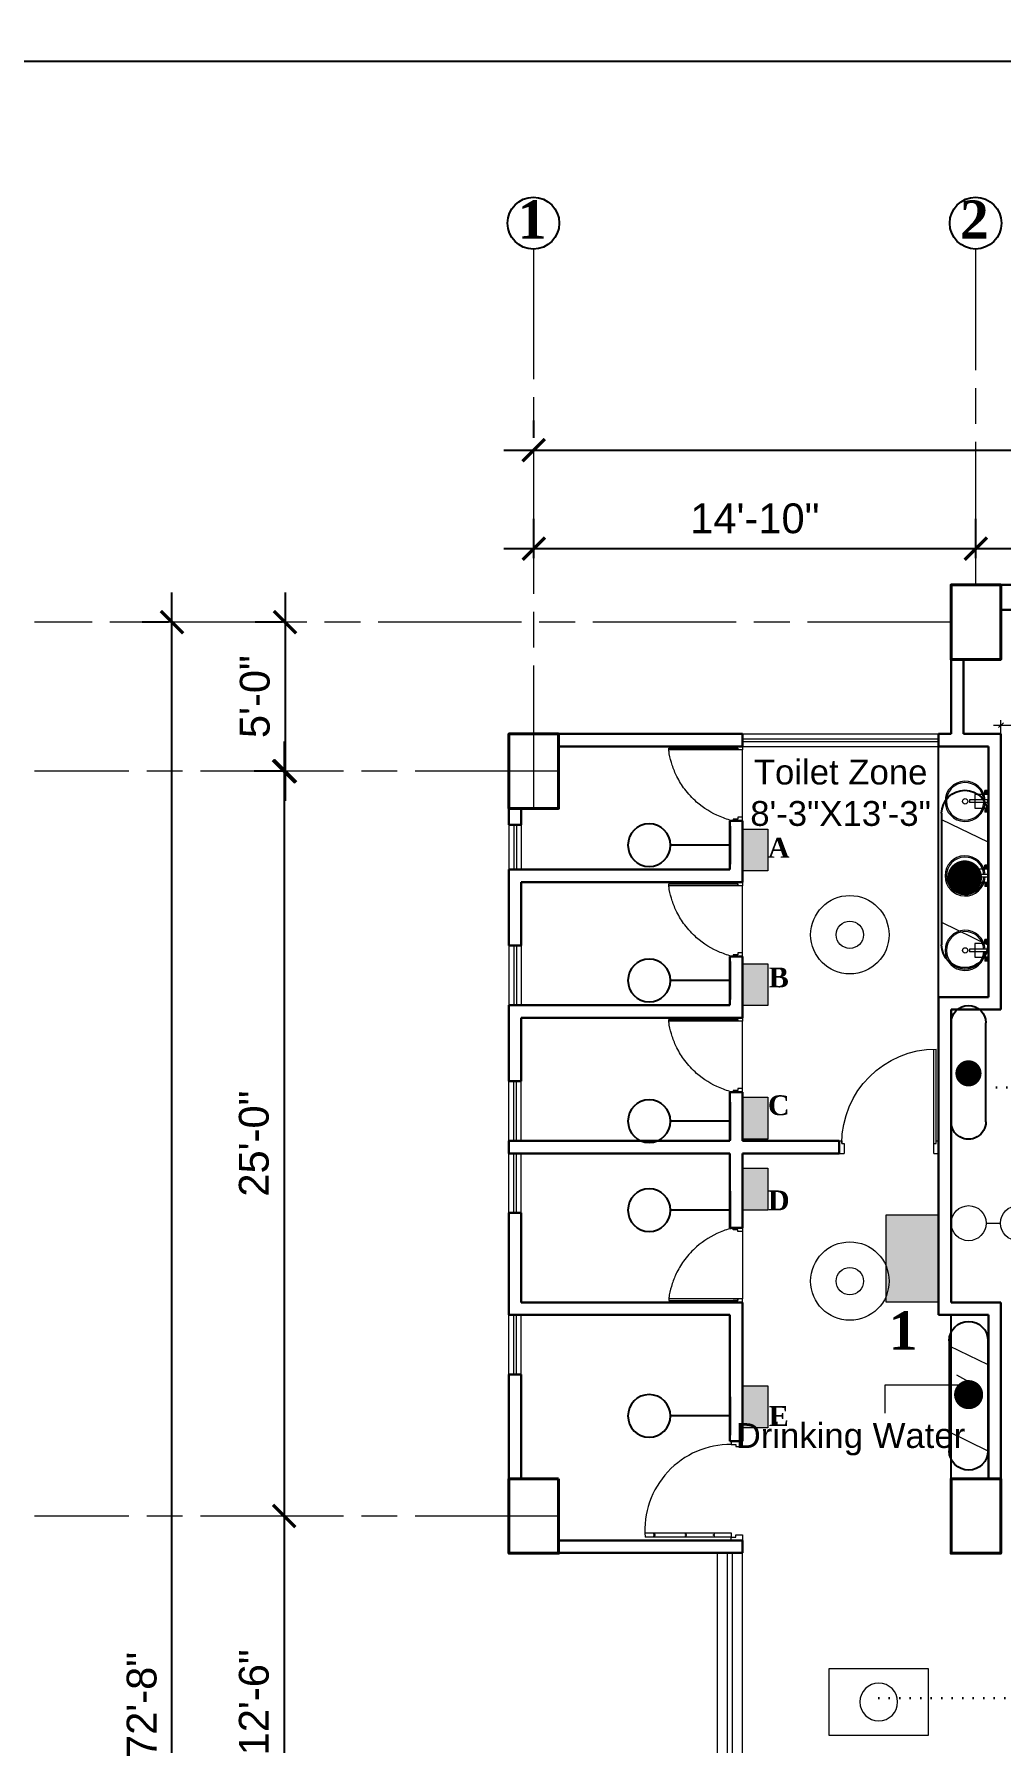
# Model space of a CAD drawing. Header units: inches. Extents: x -12 to 20935469, y -1604 to 24729220.
# Drawn here: x 20823853 to 20824242, y 24643603 to 24644290 of the extents above; entities that cross this region are included whole.
import ezdxf

# ---------------------------------------------------------------- set-up
doc = ezdxf.new("R2010")
doc.units = ezdxf.units.IN
doc.header["$LTSCALE"] = 0.03
doc.header["$MEASUREMENT"] = 0
doc.header["$PDMODE"] = 32
doc.header["$PDSIZE"] = 15
for name, pattern in [('ACAD_ISO02W100', [15, 12, -3]), ('ACAD_ISO08W100', [36, 24, -3, 6, -3]), ('DOT', [0.25, 0, -0.25])]:
    doc.linetypes.add(name, pattern=pattern)
for name, color, linetype, lineweight in [('CL BOX', 90, 'ACAD_ISO02W100', 0), ('column', 1, 'Continuous', 40), ('Dim Line', 252, 'Continuous', 13), ('Dimiention', 75, 'Continuous', 18), ('Door', 7, 'Continuous', 18), ('Glass Line', 252, 'Continuous', 9), ('Grid Line', 252, 'Continuous', 18), ('line', 7, 'Continuous', 9), ('Main Wall', 7, 'Continuous', 30), ('STAIR', 46, 'Continuous', 15), ('TOILET FIXTURE', 142, 'Continuous', 5), ('wind.', 150, 'Continuous', 20)]:
    doc.layers.add(name, color=color, linetype=linetype, lineweight=lineweight)
for name, color, linetype in [('DIM TEXT 2025', 7, 'Continuous'), ('H', 154, 'Continuous'), ('SB TEXT', 215, 'DOT'), ('TEXT', 7, 'Continuous'), ('w', 188, 'DOT')]:
    doc.layers.add(name, color=color, linetype=linetype)
doc.styles.add('2', font='swisscl.ttf')
doc.styles.add('RomanS', font='arial.ttf', dxfattribs={"height": 12})
doc.styles.get("Standard").update_dxf_attribs({"font": 'timesbd.ttf'})
doc.dimstyles.new('Aec_Arch_I', dxfattribs={"dimscale": 96, "dimtxt": 12, "dimasz": 0.09375, "dimexe": 0.125, "dimexo": 0.125, "dimgap": 0.0625, "dimtad": 1, "dimdec": 0, "dimzin": 3, "dimdsep": 46, "dimlunit": 4, "dimtxsty": 'RomanS', "dimblk1": 'ARCHTICK', "dimblk2": 'ARCHTICK', "dimsah": 1, "dimcen": 0.09375, "dimdle": 0.125, "dimadec": 0, "dimazin": 0, "dimtfac": 0.75, "dimtdec": 0, "dimtmove": 2, "dimatfit": 3, "dimldrblk": 'ARCHTICK', "dimfxl": 1, "dimfrac": 1, "dimtolj": 1, "dimtzin": 0, "dimarcsym": 0})
doc.dimstyles.new('arch grid', dxfattribs={"dimtxt": 250, "dimasz": 100, "dimexe": 10, "dimexo": 10, "dimgap": 0.09, "dimtad": 0, "dimdec": 0, "dimzin": 0, "dimdsep": 46, "dimtxsty": 'Standard', "dimblk": 'DOT', "dimcen": 50, "dimdle": 50, "dimclrd": 256, "dimclre": 256, "dimadec": 0, "dimazin": 0, "dimtfac": 1, "dimtdec": 0, "dimtofl": 0, "dimtmove": 0, "dimatfit": 3, "dimldrblk": 'DOT', "dimfxl": 200, "dimfxlon": 1, "dimtolj": 1, "dimtzin": 0, "dimlwd": -1, "dimlwe": -1, "dimarcsym": 1})
doc.dimstyles.new('Standard 8', dxfattribs={"dimtxt": 7, "dimasz": 2, "dimexe": 2, "dimexo": 2, "dimgap": 2, "dimtad": 0, "dimdec": 0, "dimzin": 3, "dimdsep": 46, "dimlunit": 4, "dimtxsty": 'Standard', "dimblk": 'OBLIQUE', "dimcen": 3, "dimdle": 3, "dimclrd": 256, "dimclre": 256, "dimclrt": 256, "dimadec": 0, "dimazin": 0, "dimtfac": 1, "dimtdec": 0, "dimtix": 1, "dimtofl": 0, "dimtmove": 0, "dimatfit": 0, "dimldrblk": 'OBLIQUE', "dimfxl": 1, "dimtolj": 1, "dimtzin": 0, "dimlwd": -1, "dimlwe": -1, "dimarcsym": 0})

# ---------------------------------------------------------------- blocks, each defined once
blk = doc.blocks.new('sssss-flat-876')
at = {"layer": 'Door', "linetype": 'Continuous', "ltscale": 3}
blk.add_line((3666.52, 84027.2), (3666.52, 84055.74), dxfattribs=at)
at = {"layer": 'Door', "linetype": 'Continuous', "ltscale": 3, "extrusion": (-7.21527e-09, -3.35624e-18, 1), "elevation": 0}
for points in [[(3666.52, 84057.2), (3666.52, 84055.74), (3668.35, 84055.74), (3668.35, 84056.47), (3670.18, 84056.47), (3670.18, 84057.2)], [(3668.35, 84055.74), (3696.16, 84055.74), (3696.16, 84056.47), (3668.35, 84056.47)]]:
    blk.add_lwpolyline(points, close=True, dxfattribs=at)
at = {"layer": 'Door', "linetype": 'Continuous', "ltscale": 3, "flags": 128}
blk.add_lwpolyline([(3670.18, 84027.2, 0.04096), (3675.47, 84028.9, 0.082496), (3684.93, 84034.78, 0.052187), (3689.72, 84039.97, 0.043988), (3692.86, 84045.05, 0.036571), (3694.75, 84049.63, 0.034751), (3695.92, 84054.2, 0.011435), (3696.16, 84055.74)], format="xyb", dxfattribs=at)
at = {"layer": 'Door', "linetype": 'Continuous', "ltscale": 3}
blk.add_lwpolyline([(3666.52, 84027.2), (3666.52, 84028.66), (3668.35, 84028.66), (3668.35, 84027.93), (3670.18, 84027.93), (3670.18, 84027.2)], close=True, dxfattribs=at)
blk = doc.blocks.new('Door_45')
at = {"layer": 'Door'}
for p, q in [((1.5, 4.97), (1.5, 43.97)), ((1.5, 40.03), (2.25, 40.03)), ((2.25, 40.03), (2.25, 39.53)), ((2.25, 39.53), (2.75, 39.53)), ((2.75, 39.53), (2.75, 40.03)), ((2.75, 40.03), (3.5, 40.03)), ((3.5, 44.03), (3.5, 4.97)), ((1.5, 25.77), (2.25, 25.77)), ((2.25, 25.77), (2.25, 25.27)), ((2.25, 25.27), (2.75, 25.27)), ((2.75, 25.77), (3.5, 25.77)), ((2.75, 25.27), (2.75, 25.77)), ((1.5, 12.57), (2.25, 12.57)), ((2.25, 12.57), (2.25, 13.07)), ((2.25, 13.07), (2.75, 13.07)), ((2.75, 13.07), (2.75, 12.57)), ((2.75, 12.57), (3.5, 12.57)), ((0, -0.03), (0, 4.97)), ((0, 4.97), (1.5, 4.97)), ((3.5, 4.97), (1.5, 4.97)), ((1.5, 4.97), (1.5, 2.97)), ((1.5, 2.97), (2.5, 2.97)), ((2.5, 2.97), (2.5, -0.03)), ((42.5, 3), (42.5, -0.03)), ((43.5, 3), (42.5, 3)), ((45, 5), (43.5, 5)), ((43.5, 5), (43.5, 3)), ((45, -0.03), (45, 5)), ((2.5, -0.03), (0, -0.03)), ((42.5, -0.03), (45, -0.03))]:
    blk.add_line(p, q, dxfattribs=at)
blk.add_arc((4.66, 5.26), 38.84, 359.62325, 94.66847, dxfattribs=at)
blk = doc.blocks.new('7-flat-72')
at = {"layer": 'Glass Line', "color": 8, "ltscale": 20}
for p, q in [((-64476.55, 376959.41), (-64476.55, 376966.61)), ((-64475.47, 376966.61), (-64476.55, 376966.61)), ((-64475.47, 376959.41), (-64475.47, 376966.61)), ((-64478.71, 376960.49), (-64480.33, 376960.49)), ((-64480.33, 376959.52), (-64480.33, 376960.49)), ((-64478.71, 376959.52), (-64480.33, 376959.52)), ((-64480.33, 376959.05), (-64480.33, 376959.41)), ((-64478.71, 376959.41), (-64480.33, 376959.41)), ((-64478.71, 376959.05), (-64480.33, 376959.05)), ((-64480.28, 376959.52), (-64480.28, 376960.49)), ((-64480.15, 376959.52), (-64480.15, 376960.49)), ((-64480.15, 376959.41), (-64480.15, 376959.52)), ((-64479.92, 376959.52), (-64479.92, 376960.49)), ((-64479.52, 376959.52), (-64479.52, 376960.49)), ((-64479.13, 376959.52), (-64479.13, 376960.49)), ((-64478.9, 376959.52), (-64478.9, 376960.49)), ((-64478.89, 376959.41), (-64478.89, 376959.52)), ((-64478.77, 376959.52), (-64478.77, 376960.49)), ((-64478.71, 376959.52), (-64478.71, 376960.49)), ((-64478.71, 376959.05), (-64478.71, 376959.41)), ((-64475.11, 376959.41), (-64476.91, 376959.41)), ((-64476.91, 376959.05), (-64476.91, 376959.41)), ((-64475.11, 376959.05), (-64476.91, 376959.05)), ((-64475.11, 376959.05), (-64475.11, 376959.41)), ((-64473.31, 376960.49), (-64471.69, 376960.49)), ((-64473.31, 376959.52), (-64473.31, 376960.49)), ((-64473.31, 376959.52), (-64471.69, 376959.52)), ((-64473.31, 376959.05), (-64473.31, 376959.41)), ((-64473.31, 376959.41), (-64471.69, 376959.41)), ((-64473.31, 376959.05), (-64471.69, 376959.05)), ((-64473.26, 376959.52), (-64473.26, 376960.49)), ((-64473.13, 376959.52), (-64473.13, 376960.49)), ((-64473.13, 376959.41), (-64473.13, 376959.52)), ((-64472.9, 376959.52), (-64472.9, 376960.49)), ((-64472.5, 376959.52), (-64472.5, 376960.49)), ((-64472.11, 376959.52), (-64472.11, 376960.49)), ((-64471.88, 376959.52), (-64471.88, 376960.49)), ((-64471.87, 376959.41), (-64471.87, 376959.52)), ((-64471.75, 376959.52), (-64471.75, 376960.49)), ((-64471.69, 376959.52), (-64471.69, 376960.49)), ((-64471.69, 376959.05), (-64471.69, 376959.41))]:
    blk.add_line(p, q, dxfattribs=at)
blk.add_circle((-64476.02, 376968.4, 0), 1.08, dxfattribs=at)
for radius, start, end in [(8.1, 273.83345, 266.18834), (7.55, 274.11503, 265.90676)]:
    blk.add_arc((-64476.02, 376968.4, 0), radius, start, end, dxfattribs=at)
blk = doc.blocks.new('SFSFSFS-flat-72')
at = {"layer": 'TOILET FIXTURE', "ltscale": 0.2}
blk.add_lwpolyline([(-3918.47, -3608.1), (-3918.47, -3602.7), (-3923.87, -3602.7), (-3923.87, -3608.1)], close=True, dxfattribs=at)
at = {"layer": 'TOILET FIXTURE', "ltscale": 20}
blk.add_blockref('7-flat-72', (60554.84, -380567.16), dxfattribs=at)
blk = doc.blocks.new('$D40')
at = {"layer": 'Door'}
for p, q in [((1, 4), (1, 42)), ((2, 0), (2, 41.99)), ((1, 5), (0, 5)), ((2, 0), (0, 0)), ((2, 4), (1, 4)), ((39, 4), (38, 4)), ((38, 4), (38, 0)), ((40, 0), (38, 0)), ((40, 5), (38.99, 5)), ((39, 5), (39, 4))]:
    blk.add_line(p, q, dxfattribs=at)
blk.add_arc((1, 4), 38, 0, 90, dxfattribs=at)
blk = doc.blocks.new('bulb')
at = {"layer": 'line', "color": 4, "lineweight": 25, "ltscale": 50}
for p, q in [((20823168.7, 24658803.9), (20823168.7, 24658777.6)), ((20823168.7, 24658790.8), (20823209.9, 24658790.8))]:
    blk.add_line(p, q, dxfattribs=at)
blk.add_circle((20823224.6, 24658790.8), 14.7, dxfattribs=at)
blk = doc.blocks.new('FDDF')
at = {"layer": 'line', "color": 6, "linetype": 'Continuous', "lineweight": 25, "ltscale": 50}
for p, q in [((7351582.6, 3307777.3), (7351582.6, 3307351.8)), ((7351732.3, 3307777.3), (7351732.3, 3307351.8))]:
    blk.add_line(p, q, dxfattribs=at)
at = {"layer": 'line', "color": 6, "linetype": 'Continuous', "lineweight": 40, "ltscale": 50, "const_width": 56.1}
blk.add_lwpolyline([(7351657.4, 3307596.9, 1), (7351657.4, 3307540.8, 1)], format="xyb", close=True, dxfattribs=at)
at = {"layer": 'line', "color": 6, "linetype": 'Continuous', "lineweight": 25, "ltscale": 50}
for centre, start, end in [((7351657.4, 3307777.3), 0, 180), ((7351657.4, 3307351.8), 180, 0)]:
    blk.add_arc(centre, 74.8, start, end, dxfattribs=at)
blk = doc.blocks.new('JJUJUJUKI')
at = {"layer": 'line', "color": 6, "ltscale": 50}
for p, q in [((7363094.9, 3291793.9), (7362945.3, 3291866.9)), ((7363094.9, 3291460.9), (7362945.3, 3291533.9))]:
    blk.add_line(p, q, dxfattribs=at)
at = {"layer": 'line', "color": 5, "xscale": -1, "rotation": 180}
blk.add_blockref('FDDF', (11362.6, 6599218.7), dxfattribs=at)
blk = doc.blocks.new('RTRT')
at = {"layer": 'line', "color": 5}
blk.add_blockref('JJUJUJUKI', (0, 0), dxfattribs=at)
blk = doc.blocks.new('JUJUJUKIII')
at = {"layer": 'H', "ltscale": 50, "true_color": 0x999999, "transparency": 33554556}
h = blk.add_hatch(color=253, dxfattribs=at)
h.dxf.hatch_style = 1
h.paths.add_polyline_path([(7363219.9, 3291034.2), (7363425.7, 3291034.2), (7363425.7, 3291376.7), (7363219.9, 3291376.7)])
at = {"layer": 'Dimiention', "color": 4, "ltscale": 50}
blk.add_lwpolyline([(7363219.9, 3291034.2), (7363425.7, 3291034.2), (7363425.7, 3291376.7), (7363219.9, 3291376.7)], close=True, dxfattribs=at)
blk = doc.blocks.new('_Oblique')
at = {"color": 0, "linetype": 'ByBlock', "lineweight": -2}
blk.add_line((-0.5, -0.5), (0.5, 0.5), dxfattribs=at)
blk = doc.blocks.new('*D280')
at = {"layer": 'Defpoints', "color": 0, "transparency": 16777216}
for p in [(20824241.77, 24644012.31), (20824302.87, 24644001.68), (20824241.77, 24643992.61)]:
    blk.add_point(p, dxfattribs=at)
at = {"layer": 'DIM TEXT 2025', "lineweight": 0, "transparency": 16777216}
for p, q in [((20824238.77, 24644012.31), (20824255.2, 24644012.31)), ((20824241.77, 24643992.61), (20824241.77, 24644014.31)), ((20824305.87, 24644012.31), (20824289.43, 24644012.31)), ((20824302.87, 24644001.68), (20824302.87, 24644014.31))]:
    blk.add_line(p, q, dxfattribs=at)
at = {"layer": 'DIM TEXT 2025', "lineweight": 0, "transparency": 16777216, "xscale": 2, "yscale": 2, "zscale": 2, "rotation": 180}
blk.add_blockref('_Oblique', (20824241.77, 24644012.31), dxfattribs=at)
at = {"layer": 'DIM TEXT 2025', "lineweight": 0, "transparency": 16777216, "xscale": 2, "yscale": 2, "zscale": 2}
blk.add_blockref('_Oblique', (20824302.87, 24644012.31), dxfattribs=at)
at = {"layer": 'DIM TEXT 2025', "lineweight": 0, "transparency": 16777216, "insert": (20824272.32, 24644012.31), "char_height": 10, "attachment_point": 5}
blk.add_mtext('\\A1;5\'-1"', dxfattribs=at)
blk = doc.blocks.new('GGGFGFG')
at = {"layer": 'line', "color": 4, "ltscale": 50}
for p, q in [((7356688.2, 3293208.1), (7357003, 3293208.1)), ((7356688.2, 3292998.4), (7356688.2, 3293208.1)), ((7357003, 3293208.1), (7357003, 3292998.4)), ((7357003, 3292998.4), (7356688.2, 3292998.4))]:
    blk.add_line(p, q, dxfattribs=at)
blk.add_circle((7356845.6, 3293103.2), 59.6, dxfattribs=at)
blk = doc.blocks.new('GYTT')
at = {"layer": 'line', "color": 4, "ltscale": 50}
for radius in [19.73, 6.87]:
    blk.add_circle((20859470.76, -1441350.36), radius, dxfattribs=at)
blk = doc.blocks.new('gy')
at = {"layer": 'Dimiention', "color": 18, "ltscale": 50, "true_color": 0x000000}
for p, q in [((3543696.38, 5183214.14), (3543682.58, 5183214.14)), ((3543686.26, 5183217.13), (3543686.26, 5183211.14)), ((3543688.4, 5183217.13), (3543694.39, 5183211.14)), ((3543694.39, 5183217.13), (3543688.4, 5183211.14)), ((3543705.77, 5183214.14), (3543703.06, 5183214.14))]:
    blk.add_line(p, q, dxfattribs=at)
for centre in [(3543699.72, 5183214.14), (3543709.11, 5183214.14)]:
    blk.add_circle(centre, 3.34, dxfattribs=at)
blk = doc.blocks.new('_ArchTick')
at = {"color": 0, "linetype": 'ByBlock', "lineweight": 35, "const_width": 0.15}
blk.add_lwpolyline([(-0.5, -0.5), (0.5, 0.5)], dxfattribs=at)
blk = doc.blocks.new('*D336')
at = {"layer": 'Defpoints', "color": 0, "transparency": 16777216}
for p in [(20820322.25, 24639400.93), (20820144.28, 24639385.03), (20820322.25, 24639385.03)]:
    blk.add_point(p, dxfattribs=at)
at = {"layer": 'Dim Line', "color": 0, "lineweight": -2, "transparency": 16777216}
for p, q in [((20820144.28, 24639397.03), (20820144.28, 24639412.93)), ((20820322.25, 24639397.03), (20820322.25, 24639412.93)), ((20820132.28, 24639400.93), (20820334.25, 24639400.93))]:
    blk.add_line(p, q, dxfattribs=at)
at = {"layer": 'Dim Line', "color": 0, "lineweight": -2, "transparency": 16777216, "xscale": 9, "yscale": 9, "zscale": 9, "rotation": 180}
blk.add_blockref('_ArchTick', (20820144.28, 24639400.93), dxfattribs=at)
at = {"layer": 'Dim Line', "color": 0, "lineweight": -2, "transparency": 16777216, "xscale": 9, "yscale": 9, "zscale": 9}
blk.add_blockref('_ArchTick', (20820322.25, 24639400.93), dxfattribs=at)
at = {"layer": 'Dim Line', "color": 0, "transparency": 16777216, "insert": (20820233.26, 24639413.05), "char_height": 12, "attachment_point": 5, "style": 'RomanS'}
blk.add_mtext('\\A1;14\'-10"', dxfattribs=at)
blk = doc.blocks.new('*D337')
at = {"layer": 'Defpoints', "color": 0, "transparency": 16777216}
for p in [(20820592.25, 24639400.93), (20820592.25, 24639400.93), (20820322.25, 24639385.03)]:
    blk.add_point(p, dxfattribs=at)
at = {"layer": 'Dim Line', "color": 0, "lineweight": -2, "transparency": 16777216}
for p, q in [((20820322.25, 24639397.03), (20820322.25, 24639412.93)), ((20820310.25, 24639400.93), (20820604.25, 24639400.93))]:
    blk.add_line(p, q, dxfattribs=at)
at = {"layer": 'Dim Line', "color": 0, "lineweight": -2, "transparency": 16777216, "xscale": 9, "yscale": 9, "zscale": 9, "rotation": 180}
blk.add_blockref('_ArchTick', (20820322.25, 24639400.93), dxfattribs=at)
at = {"layer": 'Dim Line', "color": 0, "lineweight": -2, "transparency": 16777216, "xscale": 9, "yscale": 9, "zscale": 9}
blk.add_blockref('_ArchTick', (20820592.25, 24639400.93), dxfattribs=at)
at = {"layer": 'Dim Line', "color": 0, "transparency": 16777216, "insert": (20820457.25, 24639413.05), "char_height": 12, "attachment_point": 5, "style": 'RomanS'}
blk.add_mtext('\\A1;22\'-6"', dxfattribs=at)
blk = doc.blocks.new('*D329')
at = {"layer": 'Defpoints', "color": 0, "transparency": 16777216}
for p in [(20822147.72, 24639440.57), (20820144.28, 24639433.51), (20822147.72, 24639433.51)]:
    blk.add_point(p, dxfattribs=at)
at = {"layer": 'Dim Line', "color": 0, "lineweight": -2, "transparency": 16777216}
for p, q in [((20820144.28, 24639445.51), (20820144.28, 24639452.57)), ((20822147.72, 24639445.51), (20822147.72, 24639452.57)), ((20820132.28, 24639440.57), (20822159.72, 24639440.57))]:
    blk.add_line(p, q, dxfattribs=at)
at = {"layer": 'Dim Line', "color": 0, "lineweight": -2, "transparency": 16777216, "xscale": 9, "yscale": 9, "zscale": 9, "rotation": 180}
blk.add_blockref('_ArchTick', (20820144.28, 24639440.57), dxfattribs=at)
at = {"layer": 'Dim Line', "color": 0, "lineweight": -2, "transparency": 16777216, "xscale": 9, "yscale": 9, "zscale": 9}
blk.add_blockref('_ArchTick', (20822147.72, 24639440.57), dxfattribs=at)
at = {"layer": 'Dim Line', "color": 0, "transparency": 16777216, "insert": (20821146, 24639452.7), "char_height": 12, "attachment_point": 5, "style": 'RomanS'}
blk.add_mtext('\\A1;166\'-11"', dxfattribs=at)
blk = doc.blocks.new('*D330')
at = {"layer": 'Defpoints', "color": 0, "transparency": 16777216}
for p in [(20820055.12, 24639371.33), (20820044.19, 24639311.34), (20820055.12, 24639311.34)]:
    blk.add_point(p, dxfattribs=at)
at = {"layer": 'Dim Line', "color": 0, "lineweight": -2, "transparency": 16777216}
for p, q in [((20820044.19, 24639383.33), (20820044.19, 24639299.34)), ((20820043.12, 24639371.33), (20820032.19, 24639371.33)), ((20820043.12, 24639311.34), (20820032.19, 24639311.34))]:
    blk.add_line(p, q, dxfattribs=at)
at = {"layer": 'Dim Line', "color": 0, "lineweight": -2, "transparency": 16777216, "xscale": 9, "yscale": 9, "zscale": 9}
for p, rotation in [((20820044.19, 24639371.33), 90), ((20820044.19, 24639311.34), 270)]:
    blk.add_blockref('_ArchTick', p, dxfattribs=dict(at, rotation=rotation))
at = {"layer": 'Dim Line', "color": 0, "transparency": 16777216, "insert": (20820032.06, 24639341.34), "char_height": 12, "attachment_point": 5, "rotation": 90, "style": 'RomanS'}
blk.add_mtext('\\A1;5\'-0"', dxfattribs=at)
blk = doc.blocks.new('*D331')
at = {"layer": 'Defpoints', "color": 0, "transparency": 16777216}
for p in [(20820055.12, 24639311.34), (20820043.81, 24639011.47), (20820043.81, 24639011.47)]:
    blk.add_point(p, dxfattribs=at)
at = {"layer": 'Dim Line', "color": 0, "lineweight": -2, "transparency": 16777216}
for p, q in [((20820043.81, 24639323.34), (20820043.81, 24638999.47)), ((20820043.12, 24639311.34), (20820031.81, 24639311.34)), ((20820055.81, 24639011.47), (20820055.81, 24639011.47))]:
    blk.add_line(p, q, dxfattribs=at)
at = {"layer": 'Dim Line', "color": 0, "lineweight": -2, "transparency": 16777216, "xscale": 9, "yscale": 9, "zscale": 9}
for p, rotation in [((20820043.81, 24639311.34), 90), ((20820043.81, 24639011.47), 270)]:
    blk.add_blockref('_ArchTick', p, dxfattribs=dict(at, rotation=rotation))
at = {"layer": 'Dim Line', "color": 0, "transparency": 16777216, "insert": (20820031.68, 24639161.41), "char_height": 12, "attachment_point": 5, "rotation": 90, "style": 'RomanS'}
blk.add_mtext('\\A1;25\'-0"', dxfattribs=at)
blk = doc.blocks.new('*D332')
at = {"layer": 'Defpoints', "color": 0, "transparency": 16777216}
for p in [(20820043.81, 24639011.47), (20820043.81, 24638861.47), (20820043.81, 24638861.47)]:
    blk.add_point(p, dxfattribs=at)
at = {"layer": 'Dim Line', "color": 0, "lineweight": -2, "transparency": 16777216}
for p, q in [((20820043.81, 24639023.47), (20820043.81, 24638849.47)), ((20820055.81, 24639011.47), (20820055.81, 24639011.47)), ((20820055.81, 24638861.47), (20820055.81, 24638861.47))]:
    blk.add_line(p, q, dxfattribs=at)
at = {"layer": 'Dim Line', "color": 0, "lineweight": -2, "transparency": 16777216, "xscale": 9, "yscale": 9, "zscale": 9}
for p, rotation in [((20820043.81, 24639011.47), 90), ((20820043.81, 24638861.47), 270)]:
    blk.add_blockref('_ArchTick', p, dxfattribs=dict(at, rotation=rotation))
at = {"layer": 'Dim Line', "color": 0, "transparency": 16777216, "insert": (20820031.68, 24638936.47), "char_height": 12, "attachment_point": 5, "rotation": 90, "style": 'RomanS'}
blk.add_mtext('\\A1;12\'-6"', dxfattribs=at)
blk = doc.blocks.new('*D335')
at = {"layer": 'Defpoints', "color": 0, "transparency": 16777216}
for p in [(20819998.65, 24639371.33), (20820009.29, 24639371.33), (20820009.29, 24638499.48)]:
    blk.add_point(p, dxfattribs=at)
at = {"layer": 'Dim Line', "color": 0, "lineweight": -2, "transparency": 16777216}
for p, q in [((20819998.65, 24638487.48), (20819998.65, 24639383.33)), ((20819997.29, 24639371.33), (20819986.65, 24639371.33)), ((20819997.29, 24638499.48), (20819986.65, 24638499.48))]:
    blk.add_line(p, q, dxfattribs=at)
at = {"layer": 'Dim Line', "color": 0, "lineweight": -2, "transparency": 16777216, "xscale": 9, "yscale": 9, "zscale": 9}
for p, rotation in [((20819998.65, 24639371.33), 90), ((20819998.65, 24638499.48), 270)]:
    blk.add_blockref('_ArchTick', p, dxfattribs=dict(at, rotation=rotation))
at = {"layer": 'Dim Line', "color": 0, "transparency": 16777216, "insert": (20819986.53, 24638935.41), "char_height": 12, "attachment_point": 5, "rotation": 90, "style": 'RomanS'}
blk.add_mtext('\\A1;72\'-8"', dxfattribs=at)
blk = doc.blocks.new('*D363')
at = {"ltscale": 50, "transparency": 16777216}
for p, q in [((3479.24, 24649574.13), (3479.24, 24649400.75)), ((3479.42, 24649524.13), (3469.24, 24649524.13)), ((3479.42, 24649400.75), (3469.24, 24649400.75)), ((3479.24, 24649400.75), (3479.24, 8350.74))]:
    blk.add_line(p, q, dxfattribs=at)
at = {"layer": 'Defpoints', "color": 0, "ltscale": 50, "transparency": 16777216}
for p in [(20846678.15, 24649524.13), (3479.24, 24649400.75), (20846678.15, 24649400.75)]:
    blk.add_point(p, dxfattribs=at)
at = {"ltscale": 50, "transparency": 16777216, "xscale": 100, "yscale": 100, "zscale": 100}
for p, rotation in [((3479.24, 24649524.13), 90), ((3479.24, 24649400.75), 270)]:
    blk.add_blockref('_Oblique', p, dxfattribs=dict(at, rotation=rotation))
at = {"color": 0, "ltscale": 50, "transparency": 16777216, "insert": (3479.24, 3397.61), "char_height": 250, "attachment_point": 5, "rotation": 90}
blk.add_mtext('\\A1;{\\H8.57143x;300mm}', dxfattribs=at)
blk = doc.blocks.new('_Dot')
at = {"color": 0, "linetype": 'ByBlock', "lineweight": -2}
blk.add_line((-0.5, 0), (-1, 0), dxfattribs=at)
at = {"color": 0, "linetype": 'ByBlock', "const_width": 0.5}
blk.add_lwpolyline([(-0.25, 0, 1), (0.25, 0, 1)], format="xyb", close=True, dxfattribs=at)
blk = doc.blocks.new('GRID')
at = {"layer": 'Grid Line', "color": 252, "linetype": 'ACAD_ISO08W100', "lineweight": 9, "ltscale": 80, "true_color": 0x939598}
for p, q in [((20820144.28, 24639296.33), (20820144.28, 24639521.54)), ((20820322.25, 24639386.33), (20820322.25, 24639521.55)), ((20820312.11, 24639371.33), (20819943.28, 24639371.33)), ((20820154.14, 24639311.34), (20819943.28, 24639311.34)), ((20820154.14, 24639011.47), (20819943.28, 24639011.47))]:
    blk.add_line(p, q, dxfattribs=at)
at = {"layer": 'TEXT'}
for centre in [(20820144.14, 24639531.96), (20820322.11, 24639531.97)]:
    blk.add_circle(centre, 10.42, dxfattribs=at)
at = {"layer": 'TEXT', "char_height": 15.435, "width": 227.4581, "attachment_point": 8, "rotation": 0}
for s, insert in [('\\A1;1', (20820143.62, 24639525.66)), ('\\A1;2', (20820321.59, 24639525.67))]:
    blk.add_mtext(s, dxfattribs=dict(at, insert=insert))
at = {"layer": 'Dim Line'}
for base, p1, p2, picture, middle in [((20822147.72, 24639440.57), (20820144.28, 24639433.51), (20822147.72, 24639433.51), '*D329', (20821146, 24639452.7)), ((20820322.25, 24639400.93), (20820144.28, 24639385.03), (20820322.25, 24639385.03), '*D336', (20820233.26, 24639413.05)), ((20820592.25, 24639400.93), (20820322.25, 24639385.03), (20820592.25, 24639400.93), '*D337', (20820457.25, 24639413.05))]:
    dim = blk.add_linear_dim(base=base, p1=p1, p2=p2, dimstyle='Aec_Arch_I', dxfattribs=at)
    dim.commit()
    dim.dimension.update_dxf_attribs({"geometry": picture, "text_midpoint": middle})
for base, p1, p2, picture, middle in [((20819998.65, 24639371.33), (20820009.29, 24638499.48), (20820009.29, 24639371.33), '*D335', (20819986.53, 24638935.41)), ((20820044.19, 24639311.34), (20820055.12, 24639371.33), (20820055.12, 24639311.34), '*D330', (20820032.06, 24639341.34)), ((20820043.81, 24639011.47), (20820055.12, 24639311.34), (20820043.81, 24639011.47), '*D331', (20820031.68, 24639161.41)), ((20820043.81, 24638861.47), (20820043.81, 24639011.47), (20820043.81, 24638861.47), '*D332', (20820031.68, 24638936.47))]:
    dim = blk.add_linear_dim(base=base, p1=p1, p2=p2, angle=90, dimstyle='Aec_Arch_I', dxfattribs=at)
    dim.commit()
    dim.dimension.update_dxf_attribs({"geometry": picture, "text_midpoint": middle})

msp = doc.modelspace()

# ---------------------------------------------------------------- linework, layer by layer
for p, q in [((20824216.73, 24643902.82), (20824216.73, 24644003.78)), ((20824221.73, 24643708.9), (20824221.73, 24643774.93)), ((20824132.73, 24643684.09), (20824137.73, 24643684.09))]:
    msp.add_line(p, q)
at = {"layer": 'column', "lineweight": 40, "ltscale": 20}
for points in [[(20824241.73, 24644068.78), (20824221.73, 24644068.78), (20824221.73, 24644038.78), (20824241.73, 24644038.78)], [(20824063.76, 24644008.78), (20824043.76, 24644008.78), (20824043.76, 24643978.78), (20824063.76, 24643978.78)], [(20824063.76, 24643708.92), (20824043.76, 24643708.92), (20824043.76, 24643678.92), (20824063.76, 24643678.92)], [(20824241.73, 24643708.9), (20824221.73, 24643708.9), (20824221.73, 24643678.92), (20824241.73, 24643678.92)]]:
    msp.add_lwpolyline(points, close=True, dxfattribs=at)
at = {"layer": 'Defpoints'}
msp.add_lwpolyline([(20823799.23, 24644279.66), (20826238.09, 24644279.66), (20826238.09, 24642821.13), (20823799.23, 24642821.13)], close=True, dxfattribs=at)
at = {"layer": 'Main Wall', "lineweight": 30}
for p, q in [((20824221.73, 24644008.78), (20824221.73, 24644038.78)), ((20824226.73, 24644008.78), (20824226.73, 24644038.78)), ((20824063.76, 24644008.78), (20824137.73, 24644008.78)), ((20824137.73, 24644003.78), (20824137.73, 24644008.78)), ((20824216.73, 24644008.78), (20824221.73, 24644008.78)), ((20824216.73, 24644003.78), (20824216.73, 24644008.78)), ((20824226.73, 24644008.78), (20824241.73, 24644008.78)), ((20824241.73, 24643897.82), (20824241.73, 24644008.78)), ((20824063.76, 24644003.78), (20824137.73, 24644003.78)), ((20824216.73, 24644003.78), (20824236.73, 24644003.78)), ((20824236.73, 24643902.82), (20824236.73, 24644003.78)), ((20824043.76, 24643972.17), (20824043.76, 24643978.78)), ((20824132.73, 24643973.78), (20824137.73, 24643973.78)), ((20824132.73, 24643973.78), (20824132.73, 24643954.17)), ((20824132.73, 24643954.17), (20824043.76, 24643954.17)), ((20824043.76, 24643923.55), (20824043.76, 24643954.17)), ((20824137.73, 24643949.17), (20824048.76, 24643949.17)), ((20824132.73, 24643919.17), (20824132.73, 24643899.55)), ((20824137.73, 24643919.17), (20824132.73, 24643919.17)), ((20824132.73, 24643899.55), (20824043.76, 24643899.55)), ((20824043.76, 24643868.93), (20824043.76, 24643899.55)), ((20824216.73, 24643844.93), (20824216.73, 24643902.82)), ((20824216.73, 24643902.82), (20824236.73, 24643902.82)), ((20824221.73, 24643779.93), (20824221.73, 24643897.82)), ((20824221.73, 24643897.82), (20824241.73, 24643897.82)), ((20824137.73, 24643894.55), (20824048.76, 24643894.55)), ((20824048.76, 24643894.55), (20824048.76, 24643868.93)), ((20824043.76, 24643868.93), (20824048.76, 24643868.93)), ((20824137.73, 24643864.55), (20824132.73, 24643864.55)), ((20824043.76, 24643844.93), (20824132.73, 24643844.93)), ((20824043.76, 24643839.93), (20824043.76, 24643844.93)), ((20824176.73, 24643839.93), (20824176.73, 24643844.93)), ((20824216.73, 24643774.93), (20824216.73, 24643844.93)), ((20824132.73, 24643839.93), (20824043.76, 24643839.93)), ((20824132.73, 24643809.93), (20824132.73, 24643839.93)), ((20824137.73, 24643809.93), (20824137.73, 24643839.93)), ((20824176.73, 24643839.93), (20824137.73, 24643839.93)), ((20824048.76, 24643815.93), (20824043.76, 24643815.93)), ((20824043.76, 24643774.93), (20824043.76, 24643815.93)), ((20824048.76, 24643815.93), (20824048.76, 24643779.93)), ((20824137.73, 24643809.93), (20824132.73, 24643809.93)), ((20824132.73, 24643774.93), (20824043.76, 24643774.93)), ((20824137.73, 24643779.93), (20824048.76, 24643779.93)), ((20824132.73, 24643724.09), (20824132.73, 24643774.93)), ((20824137.73, 24643724.09), (20824137.73, 24643779.93)), ((20824216.73, 24643774.93), (20824236.73, 24643774.93)), ((20824221.73, 24643779.93), (20824241.73, 24643779.93)), ((20824236.73, 24643708.91), (20824236.73, 24643774.93)), ((20824241.73, 24643708.91), (20824241.73, 24643779.93)), ((20824043.76, 24643708.91), (20824043.76, 24643750.93)), ((20824048.76, 24643750.93), (20824043.76, 24643750.93)), ((20824048.76, 24643750.93), (20824048.76, 24643708.91)), ((20824137.73, 24643724.09), (20824132.73, 24643724.09)), ((20824137.73, 24643684.09), (20824063.76, 24643684.09)), ((20824137.73, 24643679.07), (20824063.76, 24643679.07)), ((20824137.73, 24643684.09), (20824137.73, 24643679.07))]:
    msp.add_line(p, q, dxfattribs=at)
for points in [[(20824241.73, 24644068.78), (20824251.73, 24644068.78), (20824251.73, 24644058.75), (20824241.73, 24644058.75)], [(20824048.76, 24643978.78), (20824048.76, 24643972.17)], [(20824137.73, 24643973.78), (20824137.73, 24643949.17)], [(20824048.76, 24643972.17), (20824043.76, 24643972.17)], [(20824048.76, 24643949.17), (20824048.76, 24643923.55)], [(20824048.76, 24643923.55), (20824043.76, 24643923.55)], [(20824137.73, 24643919.17), (20824137.73, 24643894.55)], [(20824132.73, 24643864.55), (20824132.73, 24643844.93)], [(20824137.73, 24643864.55), (20824137.73, 24643844.93)], [(20824137.73, 24643844.93), (20824176.73, 24643844.93)]]:
    msp.add_lwpolyline(points, dxfattribs=at)
at = {"layer": 'STAIR', "color": 253, "lineweight": 5}
for p, q in [((20824231.33, 24643746.63), (20824195.1, 24643746.63)), ((20824195.1, 24643746.63), (20824195.1, 24643735.38)), ((20824231.33, 24643746.63), (20824224.03, 24643750.66)), ((20824231.33, 24643746.63), (20824224.03, 24643742.59))]:
    msp.add_line(p, q, dxfattribs=at)
at = {"layer": 'w', "linetype": 'DOT', "lineweight": 30, "ltscale": 550, "transparency": 33554661}
for p, q in [((20824235.75, 24643866.43), (20824251.8, 24643866.43)), ((20824192.61, 24643620.65), (20825039.7, 24643619.05))]:
    msp.add_line(p, q, dxfattribs=at)
at = {"layer": 'wind.'}
for p, q in [((20824137.73, 24644008.78), (20824216.73, 24644008.78)), ((20824137.73, 24644006.78), (20824216.73, 24644006.78)), ((20824137.73, 24644005.78), (20824216.73, 24644005.78)), ((20824137.73, 24644003.78), (20824216.73, 24644003.78)), ((20824043.76, 24643972.17), (20824043.76, 24643954.17)), ((20824045.76, 24643972.17), (20824045.76, 24643954.17)), ((20824046.76, 24643972.17), (20824046.76, 24643954.17)), ((20824048.76, 24643972.17), (20824048.76, 24643954.17)), ((20824043.76, 24643923.55), (20824043.76, 24643899.55)), ((20824045.76, 24643923.55), (20824045.76, 24643899.55)), ((20824046.76, 24643923.55), (20824046.76, 24643899.55)), ((20824048.76, 24643923.55), (20824048.76, 24643899.55)), ((20824043.76, 24643844.93), (20824043.76, 24643868.93)), ((20824045.76, 24643844.93), (20824045.76, 24643868.93)), ((20824046.76, 24643844.93), (20824046.76, 24643868.93)), ((20824048.76, 24643844.93), (20824048.76, 24643868.93)), ((20824043.76, 24643815.93), (20824043.76, 24643839.93)), ((20824045.76, 24643815.93), (20824045.76, 24643839.93)), ((20824046.76, 24643815.93), (20824046.76, 24643839.93)), ((20824048.76, 24643815.93), (20824048.76, 24643839.93)), ((20824127.73, 24643558.91), (20824127.73, 24643679.07)), ((20824131.73, 24643558.91), (20824131.73, 24643679.07)), ((20824133.73, 24643558.91), (20824133.73, 24643679.07)), ((20824137.73, 24643558.91), (20824137.73, 24643679.07))]:
    msp.add_line(p, q, dxfattribs=at)
at = {"layer": 'wind.', "lineweight": 5}
for p, q in [((20824043.76, 24643750.93), (20824043.76, 24643774.93)), ((20824045.76, 24643750.93), (20824045.76, 24643774.93)), ((20824046.76, 24643750.93), (20824046.76, 24643774.93)), ((20824048.76, 24643750.93), (20824048.76, 24643774.93))]:
    msp.add_line(p, q, dxfattribs=at)

# ---------------------------------------------------------------- block references
msp.add_blockref('GRID', (3909.48, 4682.45))
at = {"xscale": -0.5837749611745884, "yscale": 0.5837749611745884, "zscale": 0.5837749611745884}
for p in [(32980177.37, 10248779.36), (32980177.37, 10248724.88), (32980177.37, 10248668.26), (32980177.37, 10248632.43), (32980177.37, 10248549.57)]:
    msp.add_blockref('bulb', p, dxfattribs=at)
at = {"layer": 'CL BOX', "color": 5, "transparency": 33554457, "xscale": -0.127552882082143, "yscale": 0.127552882082143, "zscale": 0.127552882082143, "rotation": 359.9998993550784}
msp.add_blockref('GGGFGFG', (21762578.74, 24223572.61), dxfattribs=at)
at = {"layer": 'Dimiention', "xscale": 2.112111447955701, "yscale": 2.112111447955701, "zscale": 2.112111447955701, "rotation": 180}
msp.add_blockref('gy', (28308937.36, 35591337.75), dxfattribs=at)
at = {"layer": 'Door', "ltscale": 20, "xscale": -1}
for p in [(20827804.25, 24559946.58), (20827804.25, 24559891.96), (20827804.25, 24559837.35)]:
    msp.add_blockref('sssss-flat-876', p, dxfattribs=at)
at = {"layer": 'Door', "xscale": -1}
msp.add_blockref('$D40', (20824216.73, 24643839.93), dxfattribs=at)
at = {"layer": 'Door', "ltscale": 20, "rotation": 180}
msp.add_blockref('sssss-flat-876', (20827804.25, 24727837.13), dxfattribs=at)
at = {"layer": 'Door', "color": 250, "ltscale": 20, "xscale": 0.8888888888759539, "yscale": 0.8888888888759539, "zscale": 0.8888888888759539, "rotation": 90.00000000000001}
msp.add_blockref('Door_45', (20824137.7, 24643684.09), dxfattribs=at)
at = {"layer": 'line', "color": 5}
for name, p, xscale, yscale, zscale, rotation in [('RTRT', (21739826.06, 25053270.83), 0.1243509933453808, 0.1243509933453808, 0.1243509933453808, 180), ('JUJUJUKIII', (21185441.29, 24482471.46), -0.04906729999451974, 0.04906729999451974, 0.04906729999451974, 359.9999999827058), ('JUJUJUKIII', (21185441.29, 24482417.27), -0.04906729999451974, 0.04906729999451974, 0.04906729999451974, 359.9999999827058), ('FDDF', (20135402.94, 24953780.32), -0.09369666655797602, 0.09369666655797602, 0.09369666655797602, 179.9999999896241), ('JUJUJUKIII', (21185441.29, 24482363.55), -0.04906729999451974, 0.04906729999451974, 0.04906729999451974, 359.9999999827058), ('JUJUJUKIII', (21185441.29, 24482334.96), -0.04906729999451974, 0.04906729999451974, 0.04906729999451974, 359.9999999827058), ('RTRT', (21591247.38, 24986639.69), 0.1041717382837106, 0.1041717382837106, 0.1041717382837106, 180), ('JUJUJUKIII', (21185441.29, 24482247.31), -0.04906729999451974, 0.04906729999451974, 0.04906729999451974, 359.9999999827058)]:
    msp.add_blockref(name, p, dxfattribs=dict(at, xscale=xscale, yscale=yscale, zscale=zscale, rotation=rotation))
for name, p, xscale, yscale, zscale in [('GYTT', (4136604.37, 25797008.24), 0.8000000007450581, 0.8000000007450581, 0.8000000007450581), ('JUJUJUKIII', (21580294.7, 24305846.56), -0.1026830631760966, 0.1026830631760966, 0.1026830631760966), ('GYTT', (4136604.37, 25796868.8), 0.8000000007450581, 0.8000000007450581, 0.8000000007450581)]:
    msp.add_blockref(name, p, dxfattribs=dict(at, xscale=xscale, yscale=yscale, zscale=zscale))
at = {"layer": 'TOILET FIXTURE', "ltscale": 20, "rotation": 90.00000000000001}
for p in [(20820628.63, 24647902.83), (20820628.63, 24647872.83), (20820628.63, 24647842.83)]:
    msp.add_blockref('SFSFSFS-flat-72', p, dxfattribs=at)

# ---------------------------------------------------------------- texts
at = {"layer": 'SB TEXT', "width": 227.4581, "attachment_point": 8, "rotation": 0}
for s, insert, char_height in [('\\A1;A', (20824152.37, 24643958.96), 8), ('\\A1;B', (20824152.37, 24643906.7), 8), ('\\A1;C', (20824152.37, 24643855.18), 8), ('\\A1;D', (20824152.37, 24643816.98), 8), ('\\A1;1', (20824202.46, 24643760.87), 15.435), ('\\A1;E', (20824152.37, 24643730.17), 8)]:
    msp.add_mtext(s, dxfattribs=dict(at, insert=insert, char_height=char_height))
at = {"layer": 'TEXT', "color": 30, "lineweight": 5, "ltscale": 20, "char_height": 10, "attachment_point": 2, "style": '2'}
for s, width, gutter_width, insert in [('{\\fArial|b0|i0|c0|p34;\\C0;Toilet Zone\\P8\'-3"X13\'-3"}', 104.7597, 0.5, (20824177.27, 24643998.44)), ('\\pxsm1;{\\fArial|b0|i0|c0|p34;\\C0;Drinking Water }', 88.5626, 0.282, (20824181.24, 24643731.33))]:
    msp.add_mtext_dynamic_manual_height_columns(s, width=width, gutter_width=gutter_width, heights=[0], dxfattribs=dict(at, insert=insert))
at = {"layer": 'TEXT', "color": 30, "lineweight": 5, "ltscale": 20, "transparency": 33554615, "insert": (20824181.24, 24643731.33), "char_height": 10, "attachment_point": 2, "style": '2'}
msp.add_mtext_dynamic_manual_height_columns('\\pxsm1;{\\fArial|b0|i0|c0|p34;\\C0;Drinking Water }', width=88.5626, gutter_width=0.282, heights=[0], dxfattribs=at)

# ---------------------------------------------------------------- dimensions: what is measured, and where the dimension line sits
at = {"ltscale": 50}
dim = msp.add_linear_dim(base=(3479.24, 24649400.75), p1=(20846678.15, 24649524.13), p2=(20846678.15, 24649400.75), angle=90, text='{\\H8.57143x;300mm}', dimstyle='arch grid', override={"dimblk1": 'Oblique', "dimblk2": 'Oblique', "dimsah": 1, "dimfxl": 0.18}, dxfattribs=at)
dim.commit()
dim.dimension.update_dxf_attribs({"geometry": '*D363', "text_midpoint": (3479.24, 3397.61), "dimtype": 160})
at = {"layer": 'DIM TEXT 2025', "lineweight": 0}
dim = msp.add_linear_dim(base=(20824241.77, 24644012.31), p1=(20824302.87, 24644001.68), p2=(20824241.77, 24643992.61), dimstyle='Standard 8', override={"dimtxt": 10, "dimexo": 0, "dimlwd": 0, "dimlwe": 0}, dxfattribs=at)
dim.commit()
dim.dimension.update_dxf_attribs({"geometry": '*D280', "text_midpoint": (20824272.32, 24644012.31)})

doc.saveas('drawing.dxf')
